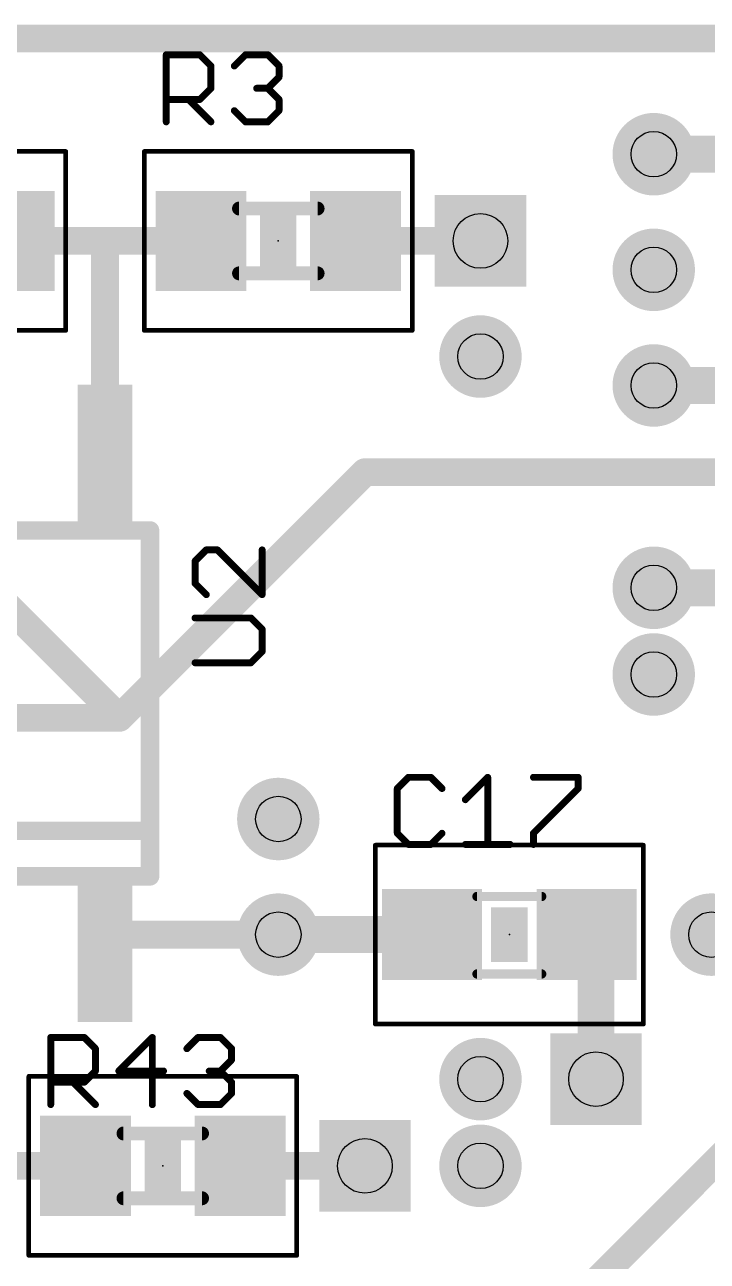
# Model space of a CAD drawing. Extents: x -0.04 to 2.7, y -0.07 to 2.5.
# Drawn here: x 1.715 to 2.011, y 1.496 to 2.031 of the extents above; entities that cross this region are included whole.
import ezdxf

# ---------------------------------------------------------------- set-up
doc = ezdxf.new("R2010")
doc.units = 0
for name, color, linetype in [('1', 22, 'CONTINUOUS'), ('18', 82, 'CONTINUOUS'), ('21', 253, 'CONTINUOUS'), ('23', 7, 'CONTINUOUS'), ('25', 253, 'CONTINUOUS'), ('31', 253, 'CONTINUOUS'), ('35', 253, 'CONTINUOUS'), ('39', 22, 'CONTINUOUS'), ('44', 253, 'CONTINUOUS'), ('51', 253, 'CONTINUOUS')]:
    doc.layers.add(name, color=color, linetype=linetype)

# ---------------------------------------------------------------- blocks, each defined once
blk = doc.blocks.new('RECT')
blk.add_solid([(-0.5, -0.5), (0.5, -0.5), (-0.5, 0.5), (0.5, 0.5)])
blk = doc.blocks.new('ROUNDV')
at = {"const_width": 0.5}
blk.add_lwpolyline([(0, -0.25, 1), (0, 0.25, 1), (0, -0.25)], format="xyb", dxfattribs=at)
blk = doc.blocks.new('SQUAREV')
blk.add_solid([(-0.5, -0.5), (0.5, -0.5), (-0.5, 0.5), (0.5, 0.5)])

msp = doc.modelspace()

# ---------------------------------------------------------------- linework, layer by layer
at = {"layer": '1'}
for points, const_width in [([(2.35, 2.025), (1.425, 2.025)], 0.012), ([(2.041535, 1.975), (1.9875, 1.975)], 0.016), ([(1.75, 1.9375), (1.708465, 1.9375)], 0.012), ([(1.791535, 1.9375), (1.75, 1.9375)], 0.012), ([(1.75, 1.845768), (1.75, 1.9375)], 0.012), ([(1.858465, 1.9375), (1.9125, 1.9375)], 0.012), ([(2.041535, 1.875), (1.9875, 1.875)], 0.016), ([(1.75625, 1.73125), (1.8625, 1.8375)], 0.012), ([(1.8625, 1.8375), (2.15, 1.8375)], 0.012), ([(1.7, 1.7875), (1.75625, 1.73125)], 0.012), ([(2.041535, 1.7875), (1.9875, 1.7875)], 0.016), ([(1.447785, 1.73125), (1.75625, 1.73125)], 0.012), ([(1.9625, 1.4875), (2.175, 1.7)], 0.012), ([(1.75, 1.629232), (1.758268, 1.6375)], 0.012), ([(1.758268, 1.6375), (1.825, 1.6375)], 0.012), ([(1.891535, 1.6375), (1.825, 1.6375)], 0.016), ([(1.958465, 1.6375), (1.9625, 1.633465)], 0.016), ([(1.9625, 1.633465), (1.9625, 1.575)], 0.016), ([(1.741535, 1.5375), (1.7, 1.5375)], 0.012), ([(1.8625, 1.5375), (1.808465, 1.5375)], 0.012)]:
    msp.add_lwpolyline(points, dxfattribs=dict(at, const_width=const_width))
for points, const_width in [([(1.9875, 1.979, 1), (1.9875, 1.971)], 0.008), ([(1.75, 1.9405, 1), (1.75, 1.9345)], 0.006), ([(1.753, 1.9375, 1), (1.747, 1.9375)], 0.006), ([(1.75, 1.9345, 1), (1.75, 1.9405)], 0.006), ([(1.791535, 1.9345, 1), (1.791535, 1.9405)], 0.006), ([(1.858465, 1.9405, 1), (1.858465, 1.9345)], 0.006), ([(1.9125, 1.9345, 1), (1.9125, 1.9405)], 0.006), ([(1.9875, 1.879, 1), (1.9875, 1.871)], 0.008), ([(1.747, 1.845768, 1), (1.753, 1.845768)], 0.006), ([(1.8625, 1.8405, 1), (1.8625, 1.8345)], 0.006), ([(1.864621, 1.835379, 1), (1.860379, 1.839621)], 0.006), ([(1.9875, 1.7915, 1), (1.9875, 1.7835)], 0.008), ([(1.754129, 1.733371, 1), (1.758371, 1.729129)], 0.006), ([(1.754129, 1.729129, 1), (1.758371, 1.733371)], 0.006), ([(1.75625, 1.72825, 1), (1.75625, 1.73425)], 0.006), ([(1.758268, 1.6405, 1), (1.758268, 1.6345)], 0.006), ([(1.760389, 1.635379, 1), (1.756146, 1.639621)], 0.006), ([(1.825, 1.6415, 1), (1.825, 1.6335)], 0.008), ([(1.825, 1.6345, 1), (1.825, 1.6405)], 0.006), ([(1.891535, 1.6335, 1), (1.891535, 1.6415)], 0.008), ([(1.961293, 1.640328, 1), (1.955636, 1.634672)], 0.008), ([(1.9665, 1.633465, 1), (1.9585, 1.633465)], 0.008), ([(1.959672, 1.630636, 1), (1.965328, 1.636293)], 0.008), ([(1.747879, 1.631354, 1), (1.752121, 1.627111)], 0.006), ([(1.9585, 1.575, 1), (1.9665, 1.575)], 0.008), ([(1.741535, 1.5345, 1), (1.741535, 1.5405)], 0.006), ([(1.808465, 1.5405, 1), (1.808465, 1.5345)], 0.006), ([(1.8625, 1.5345, 1), (1.8625, 1.5405)], 0.006)]:
    msp.add_lwpolyline(points, format="xyb", dxfattribs=dict(at, const_width=const_width))
at = {"layer": '21', "const_width": 0.008}
for points in [[(1.769488, 1.812303), (1.769488, 1.682382)], [(1.769488, 1.682382), (1.580512, 1.682382)], [(1.769488, 1.682382), (1.769488, 1.662697)]]:
    msp.add_lwpolyline(points, dxfattribs=at)
at = {"layer": '21', "const_width": 0.004}
for points in [[(1.771488, 1.812303, 1), (1.767488, 1.812303)], [(1.771488, 1.682382, 1), (1.767488, 1.682382)], [(1.769488, 1.680382, 1), (1.769488, 1.684382)], [(1.767488, 1.682382, 1), (1.771488, 1.682382)], [(1.767488, 1.662697, 1), (1.771488, 1.662697)]]:
    msp.add_lwpolyline(points, format="xyb", dxfattribs=at)
at = {"layer": '23'}
for p in [(1.825, 1.9375), (1.925, 1.6375), (1.775, 1.5375)]:
    msp.add_point(p, dxfattribs=at)
at = {"layer": '25', "const_width": 0.003}
for points in [[(1.7765, 1.989), (1.7765, 2.018025)], [(1.7765, 2.018025), (1.791012, 2.018025)], [(1.791012, 2.018025), (1.79585, 2.013187)], [(1.805965, 2.013187), (1.810803, 2.018025)], [(1.810803, 2.018025), (1.820477, 2.018025)], [(1.820477, 2.018025), (1.825315, 2.013187)], [(1.79585, 2.013187), (1.79585, 2.003512)], [(1.825315, 2.013187), (1.825315, 2.00835)], [(1.825315, 2.00835), (1.820477, 2.003512)], [(1.791012, 1.998675), (1.7765, 1.998675)], [(1.786175, 1.998675), (1.79585, 1.989)], [(1.79585, 2.003512), (1.791012, 1.998675)], [(1.820477, 2.003512), (1.81564, 2.003512)], [(1.820477, 2.003512), (1.825315, 1.998675)], [(1.825315, 1.998675), (1.825315, 1.993837)], [(1.810803, 1.989), (1.805965, 1.993837)], [(1.825315, 1.993837), (1.820477, 1.989)], [(1.820477, 1.989), (1.810803, 1.989)], [(1.793813, 1.803885), (1.788975, 1.799047)], [(1.79865, 1.803885), (1.793813, 1.803885)], [(1.818, 1.784535), (1.79865, 1.803885)], [(1.818, 1.803885), (1.818, 1.784535)], [(1.788975, 1.799047), (1.788975, 1.789372)], [(1.788975, 1.789372), (1.793813, 1.784535)], [(1.813163, 1.774419), (1.788975, 1.774419)], [(1.818, 1.769582), (1.813163, 1.774419)], [(1.818, 1.759907), (1.818, 1.769582)], [(1.813163, 1.75507), (1.818, 1.759907)], [(1.788975, 1.75507), (1.813163, 1.75507)], [(1.881337, 1.705525), (1.8765, 1.700687)], [(1.891012, 1.705525), (1.881337, 1.705525)], [(1.89585, 1.700687), (1.891012, 1.705525)], [(1.905965, 1.69585), (1.91564, 1.705525)], [(1.91564, 1.705525), (1.91564, 1.6765)], [(1.93543, 1.705525), (1.95478, 1.705525)], [(1.95478, 1.705525), (1.95478, 1.700687)], [(1.8765, 1.700687), (1.8765, 1.681337)], [(1.95478, 1.700687), (1.93543, 1.681337)], [(1.8765, 1.681337), (1.881337, 1.6765)], [(1.891012, 1.6765), (1.89585, 1.681337)], [(1.93543, 1.681337), (1.93543, 1.6765)], [(1.881337, 1.6765), (1.891012, 1.6765)], [(1.905965, 1.6765), (1.925315, 1.6765)], [(1.7265, 1.564), (1.7265, 1.593025)], [(1.7265, 1.593025), (1.741012, 1.593025)], [(1.741012, 1.593025), (1.74585, 1.588187)], [(1.770477, 1.593025), (1.755965, 1.578512)], [(1.770477, 1.564), (1.770477, 1.593025)], [(1.78543, 1.588187), (1.790268, 1.593025)], [(1.790268, 1.593025), (1.799943, 1.593025)], [(1.799943, 1.593025), (1.80478, 1.588187)], [(1.74585, 1.588187), (1.74585, 1.578512)], [(1.80478, 1.588187), (1.80478, 1.58335)], [(1.80478, 1.58335), (1.799943, 1.578512)], [(1.74585, 1.578512), (1.741012, 1.573675)], [(1.755965, 1.578512), (1.775315, 1.578512)], [(1.799943, 1.578512), (1.795105, 1.578512)], [(1.799943, 1.578512), (1.80478, 1.573675)], [(1.741012, 1.573675), (1.7265, 1.573675)], [(1.736175, 1.573675), (1.74585, 1.564)], [(1.80478, 1.573675), (1.80478, 1.568837)], [(1.790268, 1.564), (1.78543, 1.568837)], [(1.80478, 1.568837), (1.799943, 1.564)], [(1.799943, 1.564), (1.790268, 1.564)]]:
    msp.add_lwpolyline(points, dxfattribs=at)
at = {"layer": '25', "const_width": 0.0015}
for points in [[(1.77725, 2.018025, 1), (1.77575, 2.018025)], [(1.7765, 2.018775, 1), (1.7765, 2.017275)], [(1.791543, 2.018555, 1), (1.790482, 2.017494)], [(1.791012, 2.017275, 1), (1.791012, 2.018775)], [(1.810803, 2.018775, 1), (1.810803, 2.017275)], [(1.811333, 2.017494, 1), (1.810272, 2.018555)], [(1.821008, 2.018555, 1), (1.819947, 2.017494)], [(1.820477, 2.017275, 1), (1.820477, 2.018775)], [(1.7966, 2.013187, 1), (1.7951, 2.013187)], [(1.795319, 2.012657, 1), (1.79638, 2.013718)], [(1.805435, 2.013718, 1), (1.806496, 2.012657)], [(1.826065, 2.013187, 1), (1.824565, 2.013187)], [(1.824785, 2.012657, 1), (1.825845, 2.013718)], [(1.824565, 2.00835, 1), (1.826065, 2.00835)], [(1.825845, 2.007819, 1), (1.824785, 2.00888)], [(1.7765, 1.999425, 1), (1.7765, 1.997925)], [(1.786705, 1.999205, 1), (1.785645, 1.998144)], [(1.791012, 1.997925, 1), (1.791012, 1.999425)], [(1.7951, 2.003512, 1), (1.7966, 2.003512)], [(1.79638, 2.002982, 1), (1.795319, 2.004043)], [(1.81564, 2.004262, 1), (1.81564, 2.002762)], [(1.821008, 2.004043, 1), (1.819947, 2.002982)], [(1.819947, 2.004043, 1), (1.821008, 2.002982)], [(1.820477, 2.002762, 1), (1.820477, 2.004262)], [(1.826065, 1.998675, 1), (1.824565, 1.998675)], [(1.790482, 1.999205, 1), (1.791543, 1.998144)], [(1.806496, 1.994368, 1), (1.805435, 1.993307)], [(1.824785, 1.998144, 1), (1.825845, 1.999205)], [(1.825845, 1.993307, 1), (1.824785, 1.994368)], [(1.77575, 1.989, 1), (1.77725, 1.989)], [(1.795319, 1.98847, 1), (1.79638, 1.98953)], [(1.810803, 1.98975, 1), (1.810803, 1.98825)], [(1.810272, 1.98847, 1), (1.811333, 1.98953)], [(1.819947, 1.98953, 1), (1.821008, 1.98847)], [(1.820477, 1.98825, 1), (1.820477, 1.98975)], [(1.824565, 1.993837, 1), (1.826065, 1.993837)], [(1.793813, 1.804635, 1), (1.793813, 1.803135)], [(1.794343, 1.803354, 1), (1.793282, 1.804415)], [(1.799181, 1.804415, 1), (1.79812, 1.803354)], [(1.79865, 1.803135, 1), (1.79865, 1.804635)], [(1.81875, 1.803885, 1), (1.81725, 1.803885)], [(1.789725, 1.799047, 1), (1.788225, 1.799047)], [(1.788445, 1.799577, 1), (1.789506, 1.798517)], [(1.789506, 1.789903, 1), (1.788445, 1.788842)], [(1.788225, 1.789372, 1), (1.789725, 1.789372)], [(1.793282, 1.784004, 1), (1.794343, 1.785065)], [(1.81725, 1.784535, 1), (1.81875, 1.784535)], [(1.81747, 1.784004, 1), (1.81853, 1.785065)], [(1.788975, 1.775169, 1), (1.788975, 1.773669)], [(1.813693, 1.77495, 1), (1.812632, 1.773889)], [(1.813163, 1.773669, 1), (1.813163, 1.775169)], [(1.81875, 1.769582, 1), (1.81725, 1.769582)], [(1.81747, 1.769052, 1), (1.81853, 1.770112)], [(1.81725, 1.759907, 1), (1.81875, 1.759907)], [(1.81853, 1.759377, 1), (1.81747, 1.760437)], [(1.788975, 1.75582, 1), (1.788975, 1.75432)], [(1.812632, 1.7556, 1), (1.813693, 1.754539)], [(1.813163, 1.75432, 1), (1.813163, 1.75582)], [(1.881337, 1.706275, 1), (1.881337, 1.704775)], [(1.881868, 1.704994, 1), (1.880807, 1.706055)], [(1.891543, 1.706055, 1), (1.890482, 1.704994)], [(1.891012, 1.704775, 1), (1.891012, 1.706275)], [(1.91639, 1.705525, 1), (1.91489, 1.705525)], [(1.91617, 1.704994, 1), (1.91511, 1.706055)], [(1.93543, 1.706275, 1), (1.93543, 1.704775)], [(1.95553, 1.705525, 1), (1.95403, 1.705525)], [(1.95478, 1.704775, 1), (1.95478, 1.706275)], [(1.87725, 1.700687, 1), (1.87575, 1.700687)], [(1.87597, 1.701218, 1), (1.87703, 1.700157)], [(1.895319, 1.700157, 1), (1.89638, 1.701218)], [(1.95403, 1.700687, 1), (1.95553, 1.700687)], [(1.95531, 1.700157, 1), (1.95425, 1.701218)], [(1.905435, 1.69638, 1), (1.906496, 1.695319)], [(1.87703, 1.681868, 1), (1.87597, 1.680807)], [(1.87575, 1.681337, 1), (1.87725, 1.681337)], [(1.89638, 1.680807, 1), (1.895319, 1.681868)], [(1.93618, 1.681337, 1), (1.93468, 1.681337)], [(1.9349, 1.681868, 1), (1.935961, 1.680807)], [(1.881337, 1.67725, 1), (1.881337, 1.67575)], [(1.880807, 1.67597, 1), (1.881868, 1.67703)], [(1.890482, 1.67703, 1), (1.891543, 1.67597)], [(1.891012, 1.67575, 1), (1.891012, 1.67725)], [(1.905965, 1.67725, 1), (1.905965, 1.67575)], [(1.91489, 1.6765, 1), (1.91639, 1.6765)], [(1.925315, 1.67575, 1), (1.925315, 1.67725)], [(1.93468, 1.6765, 1), (1.93618, 1.6765)], [(1.72725, 1.593025, 1), (1.72575, 1.593025)], [(1.7265, 1.593775, 1), (1.7265, 1.592275)], [(1.741543, 1.593555, 1), (1.740482, 1.592494)], [(1.741012, 1.592275, 1), (1.741012, 1.593775)], [(1.771227, 1.593025, 1), (1.769727, 1.593025)], [(1.771008, 1.592494, 1), (1.769947, 1.593555)], [(1.790268, 1.593775, 1), (1.790268, 1.592275)], [(1.790798, 1.592494, 1), (1.789737, 1.593555)], [(1.800473, 1.593555, 1), (1.799412, 1.592494)], [(1.799943, 1.592275, 1), (1.799943, 1.593775)], [(1.7466, 1.588187, 1), (1.7451, 1.588187)], [(1.745319, 1.587657, 1), (1.74638, 1.588718)], [(1.7849, 1.588718, 1), (1.785961, 1.587657)], [(1.80553, 1.588187, 1), (1.80403, 1.588187)], [(1.80425, 1.587657, 1), (1.80531, 1.588718)], [(1.80403, 1.58335, 1), (1.80553, 1.58335)], [(1.80531, 1.582819, 1), (1.80425, 1.58388)], [(1.7451, 1.578512, 1), (1.7466, 1.578512)], [(1.74638, 1.577982, 1), (1.745319, 1.579043)], [(1.755965, 1.579262, 1), (1.755965, 1.577762)], [(1.755435, 1.579043, 1), (1.756496, 1.577982)], [(1.775315, 1.577762, 1), (1.775315, 1.579262)], [(1.795105, 1.579262, 1), (1.795105, 1.577762)], [(1.800473, 1.579043, 1), (1.799412, 1.577982)], [(1.799412, 1.579043, 1), (1.800473, 1.577982)], [(1.799943, 1.577762, 1), (1.799943, 1.579262)], [(1.7265, 1.574425, 1), (1.7265, 1.572925)], [(1.736705, 1.574205, 1), (1.735645, 1.573144)], [(1.740482, 1.574205, 1), (1.741543, 1.573144)], [(1.741012, 1.572925, 1), (1.741012, 1.574425)], [(1.80553, 1.573675, 1), (1.80403, 1.573675)], [(1.80425, 1.573144, 1), (1.80531, 1.574205)], [(1.785961, 1.569368, 1), (1.7849, 1.568307)], [(1.80403, 1.568837, 1), (1.80553, 1.568837)], [(1.80531, 1.568307, 1), (1.80425, 1.569368)], [(1.72575, 1.564, 1), (1.72725, 1.564)], [(1.745319, 1.56347, 1), (1.74638, 1.56453)], [(1.769727, 1.564, 1), (1.771227, 1.564)], [(1.790268, 1.56475, 1), (1.790268, 1.56325)], [(1.789737, 1.56347, 1), (1.790798, 1.56453)], [(1.799412, 1.56453, 1), (1.800473, 1.56347)], [(1.799943, 1.56325, 1), (1.799943, 1.56475)]]:
    msp.add_lwpolyline(points, format="xyb", dxfattribs=at)
at = {"layer": '39', "const_width": 0.002}
for points in [[(1.617008, 1.976201), (1.732992, 1.976201)], [(1.732992, 1.976201), (1.732992, 1.898799)], [(1.767008, 1.898799), (1.767008, 1.976201)], [(1.767008, 1.976201), (1.882992, 1.976201)], [(1.882992, 1.976201), (1.882992, 1.898799)], [(1.732992, 1.898799), (1.617008, 1.898799)], [(1.882992, 1.898799), (1.767008, 1.898799)], [(1.867008, 1.598799), (1.867008, 1.676201)], [(1.867008, 1.676201), (1.982992, 1.676201)], [(1.982992, 1.676201), (1.982992, 1.598799)], [(1.982992, 1.598799), (1.867008, 1.598799)], [(1.717008, 1.498799), (1.717008, 1.576201)], [(1.717008, 1.576201), (1.832992, 1.576201)], [(1.832992, 1.576201), (1.832992, 1.498799)], [(1.832992, 1.498799), (1.717008, 1.498799)]]:
    msp.add_lwpolyline(points, dxfattribs=at)
at = {"layer": '39', "const_width": 0.001}
for points in [[(1.733492, 1.976201, 1), (1.732492, 1.976201)], [(1.732992, 1.975701, 1), (1.732992, 1.976701)], [(1.767508, 1.976201, 1), (1.766508, 1.976201)], [(1.767008, 1.976701, 1), (1.767008, 1.975701)], [(1.883492, 1.976201, 1), (1.882492, 1.976201)], [(1.882992, 1.975701, 1), (1.882992, 1.976701)], [(1.732492, 1.898799, 1), (1.733492, 1.898799)], [(1.732992, 1.898299, 1), (1.732992, 1.899299)], [(1.767008, 1.899299, 1), (1.767008, 1.898299)], [(1.766508, 1.898799, 1), (1.767508, 1.898799)], [(1.882492, 1.898799, 1), (1.883492, 1.898799)], [(1.882992, 1.898299, 1), (1.882992, 1.899299)], [(1.867508, 1.676201, 1), (1.866508, 1.676201)], [(1.867008, 1.676701, 1), (1.867008, 1.675701)], [(1.983492, 1.676201, 1), (1.982492, 1.676201)], [(1.982992, 1.675701, 1), (1.982992, 1.676701)], [(1.867008, 1.599299, 1), (1.867008, 1.598299)], [(1.866508, 1.598799, 1), (1.867508, 1.598799)], [(1.982492, 1.598799, 1), (1.983492, 1.598799)], [(1.982992, 1.598299, 1), (1.982992, 1.599299)], [(1.717508, 1.576201, 1), (1.716508, 1.576201)], [(1.717008, 1.576701, 1), (1.717008, 1.575701)], [(1.833492, 1.576201, 1), (1.832492, 1.576201)], [(1.832992, 1.575701, 1), (1.832992, 1.576701)], [(1.717008, 1.499299, 1), (1.717008, 1.498299)], [(1.716508, 1.498799, 1), (1.717508, 1.498799)], [(1.832492, 1.498799, 1), (1.833492, 1.498799)], [(1.832992, 1.498299, 1), (1.832992, 1.499299)]]:
    msp.add_lwpolyline(points, format="xyb", dxfattribs=at)
at = {"layer": '44'}
for centre, radius in [((1.9875, 1.975), 0.009843), ((1.9125, 1.9375), 0.011811), ((1.9875, 1.925), 0.009843), ((1.9125, 1.8875), 0.009843), ((1.9875, 1.875), 0.009843), ((1.9875, 1.7875), 0.009843), ((1.9875, 1.75), 0.009843), ((1.825, 1.6875), 0.009843), ((1.825, 1.6375), 0.009843), ((2.0125, 1.6375), 0.009843), ((1.9125, 1.575), 0.009843), ((1.9625, 1.575), 0.011811), ((1.8625, 1.5375), 0.011811), ((1.9125, 1.5375), 0.009843)]:
    msp.add_circle(centre, radius, dxfattribs=at)
at = {"layer": '51'}
for points, const_width in [([(1.842008, 1.951516), (1.807992, 1.951516)], 0.006), ([(1.807992, 1.923484), (1.842008, 1.923484)], 0.006), ([(1.580512, 1.812303), (1.769488, 1.812303)], 0.008), ([(1.769488, 1.662697), (1.580512, 1.662697)], 0.008), ([(1.939016, 1.653996), (1.910984, 1.653996)], 0.004), ([(1.939016, 1.620492), (1.910984, 1.620492)], 0.004), ([(1.792008, 1.551516), (1.757992, 1.551516)], 0.006), ([(1.757992, 1.523484), (1.792008, 1.523484)], 0.006)]:
    msp.add_lwpolyline(points, dxfattribs=dict(at, const_width=const_width))
for points, const_width in [([(1.807992, 1.953016, 1), (1.807992, 1.950016)], 0.003), ([(1.842008, 1.950016, 1), (1.842008, 1.953016)], 0.003), ([(1.807992, 1.924984, 1), (1.807992, 1.921984)], 0.003), ([(1.842008, 1.921984, 1), (1.842008, 1.924984)], 0.003), ([(1.769488, 1.810303, 1), (1.769488, 1.814303)], 0.004), ([(1.769488, 1.660697, 1), (1.769488, 1.664697)], 0.004), ([(1.910984, 1.654996, 1), (1.910984, 1.652996)], 0.002), ([(1.939016, 1.652996, 1), (1.939016, 1.654996)], 0.002), ([(1.910984, 1.621492, 1), (1.910984, 1.619492)], 0.002), ([(1.939016, 1.619492, 1), (1.939016, 1.621492)], 0.002), ([(1.757992, 1.553016, 1), (1.757992, 1.550016)], 0.003), ([(1.792008, 1.550016, 1), (1.792008, 1.553016)], 0.003), ([(1.757992, 1.524984, 1), (1.757992, 1.521984)], 0.003), ([(1.792008, 1.521984, 1), (1.792008, 1.524984)], 0.003)]:
    msp.add_lwpolyline(points, format="xyb", dxfattribs=dict(at, const_width=const_width))

# ---------------------------------------------------------------- block references
at = {"layer": '1', "rotation": 180}
for p, xscale, yscale in [((1.708465, 1.9375), 0.03937, 0.043307), ((1.791535, 1.9375), 0.03937, 0.043307), ((1.858465, 1.9375), 0.03937, 0.043307), ((1.891535, 1.6375), 0.043307, 0.03937), ((1.958465, 1.6375), 0.043307, 0.03937), ((1.741535, 1.5375), 0.03937, 0.043307), ((1.808465, 1.5375), 0.03937, 0.043307)]:
    msp.add_blockref('RECT', p, dxfattribs=dict(at, xscale=xscale, yscale=yscale))
at = {"layer": '1', "xscale": 0.023622, "yscale": 0.059055}
for p in [(1.75, 1.845768), (1.75, 1.629232)]:
    msp.add_blockref('RECT', p, dxfattribs=at)
at = {"layer": '18'}
for name, p, xscale, yscale in [('ROUNDV', (1.9875, 1.975), 0.035685, 0.035685), ('ROUNDV', (1.9875, 1.975), 0.035685, 0.035685), ('SQUAREV', (1.9125, 1.9375), 0.039622, 0.039622), ('SQUAREV', (1.9125, 1.9375), 0.039622, 0.039622), ('ROUNDV', (1.9875, 1.925), 0.035685, 0.035685), ('ROUNDV', (1.9875, 1.925), 0.035685, 0.035685), ('ROUNDV', (1.9125, 1.8875), 0.035685, 0.035685), ('ROUNDV', (1.9125, 1.8875), 0.035685, 0.035685), ('ROUNDV', (1.9875, 1.875), 0.035685, 0.035685), ('ROUNDV', (1.9875, 1.875), 0.035685, 0.035685), ('ROUNDV', (1.9875, 1.7875), 0.035685, 0.035685), ('ROUNDV', (1.9875, 1.7875), 0.035685, 0.035685), ('ROUNDV', (1.9875, 1.75), 0.035685, 0.035685), ('ROUNDV', (1.9875, 1.75), 0.035685, 0.035685), ('ROUNDV', (1.825, 1.6875), 0.035685, 0.035685), ('ROUNDV', (1.825, 1.6875), 0.035685, 0.035685), ('ROUNDV', (1.825, 1.6375), 0.035685, 0.035685), ('ROUNDV', (1.825, 1.6375), 0.035685, 0.035685), ('ROUNDV', (2.0125, 1.6375), 0.035685, 0.035685), ('ROUNDV', (2.0125, 1.6375), 0.035685, 0.035685), ('SQUAREV', (1.9625, 1.575), 0.039622, 0.039622), ('SQUAREV', (1.9625, 1.575), 0.039622, 0.039622), ('ROUNDV', (1.9125, 1.575), 0.035685, 0.035685), ('ROUNDV', (1.9125, 1.575), 0.035685, 0.035685), ('SQUAREV', (1.8625, 1.5375), 0.039622, 0.039622), ('SQUAREV', (1.8625, 1.5375), 0.039622, 0.039622), ('ROUNDV', (1.9125, 1.5375), 0.035685, 0.035685), ('ROUNDV', (1.9125, 1.5375), 0.035685, 0.035685)]:
    msp.add_blockref(name, p, dxfattribs=dict(at, xscale=xscale, yscale=yscale))
at = {"layer": '31', "rotation": 180}
for p, xscale, yscale in [((1.708465, 1.9375), 0.03937, 0.043307), ((1.791535, 1.9375), 0.03937, 0.043307), ((1.858465, 1.9375), 0.03937, 0.043307), ((1.891535, 1.6375), 0.043307, 0.03937), ((1.958465, 1.6375), 0.043307, 0.03937), ((1.741535, 1.5375), 0.03937, 0.043307), ((1.808465, 1.5375), 0.03937, 0.043307)]:
    msp.add_blockref('RECT', p, dxfattribs=dict(at, xscale=xscale, yscale=yscale))
at = {"layer": '31', "xscale": 0.023622, "yscale": 0.059055}
for p in [(1.75, 1.845768), (1.75, 1.629232)]:
    msp.add_blockref('RECT', p, dxfattribs=at)
at = {"layer": '35', "xscale": 0.01574, "rotation": 180}
for p, yscale in [((1.825, 1.9375), 0.031504), ((1.925, 1.6375), 0.023622), ((1.775, 1.5375), 0.031504)]:
    msp.add_blockref('RECT', p, dxfattribs=dict(at, yscale=yscale))
at = {"layer": '51', "rotation": 180}
for p, xscale, yscale in [((1.8, 1.9375), 0.016, 0.034), ((1.85, 1.9375), 0.016, 0.034), ((1.902156, 1.637299), 0.019689, 0.037402), ((1.948156, 1.637299), 0.019689, 0.037402), ((1.75, 1.5375), 0.016, 0.034), ((1.8, 1.5375), 0.016, 0.034)]:
    msp.add_blockref('RECT', p, dxfattribs=dict(at, xscale=xscale, yscale=yscale))
at = {"layer": '51', "xscale": 0.019291, "yscale": 0.043307}
for p in [(1.75, 1.837894), (1.75, 1.637106)]:
    msp.add_blockref('RECT', p, dxfattribs=at)

doc.saveas('drawing.dxf')
